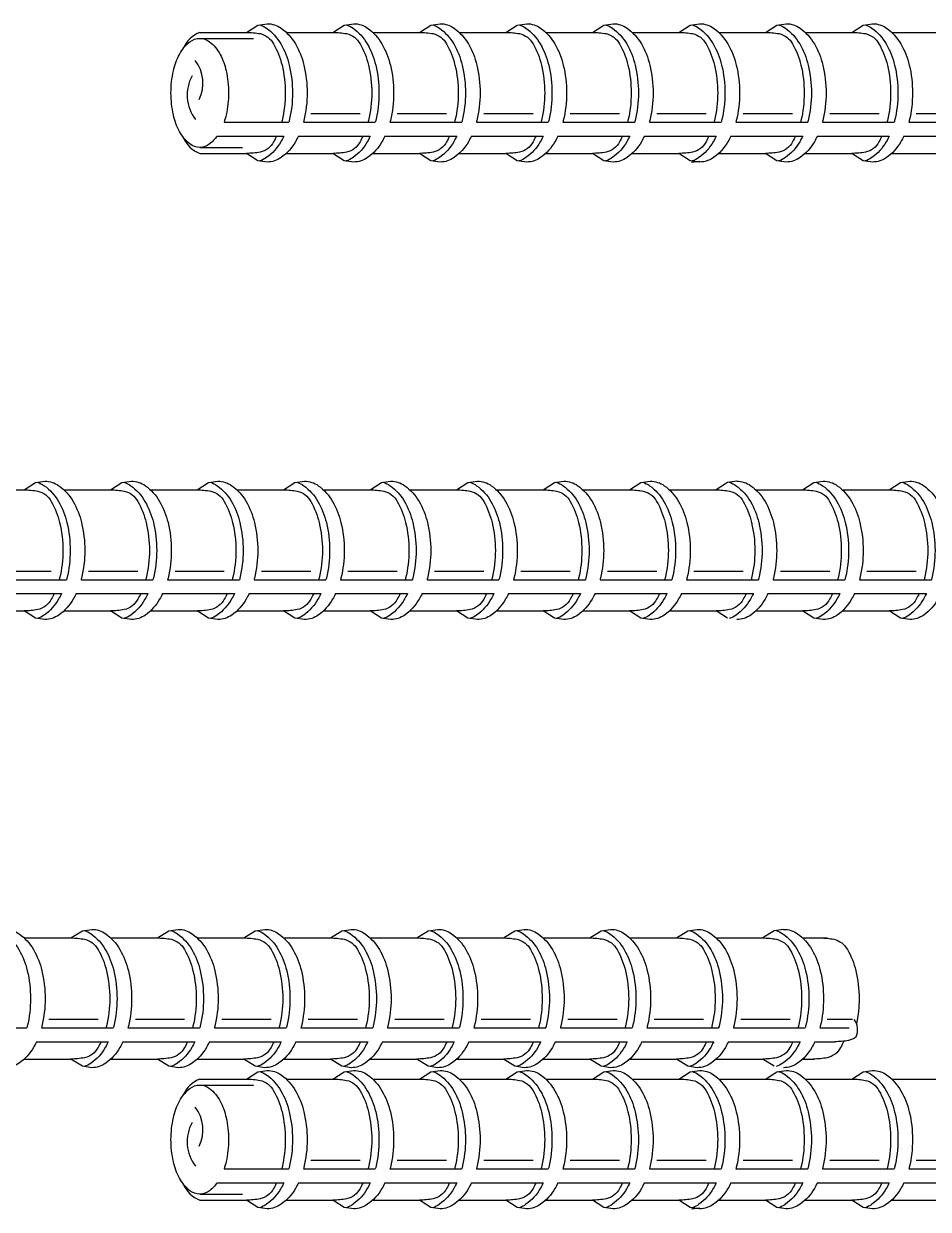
# Model space of a CAD drawing. Header units: millimetres. Extents: x 0 to 10247, y 0 to 6989.
# Drawn here: x 5098 to 7915, y 0 to 3693 of the extents above; entities that cross this region are included whole.
import ezdxf

# ---------------------------------------------------------------- set-up
doc = ezdxf.new("R2010")
doc.units = ezdxf.units.MM
doc.layers.add('4', color=4, linetype='Continuous')

msp = doc.modelspace()

# ---------------------------------------------------------------- linework, layer by layer
at = {"layer": '4'}
for p, q in [((5646, 3665.9), (5792.1, 3665.9)), ((5915.4, 3665.9), (6061.4, 3665.9)), ((6184.7, 3665.9), (6330.7, 3665.9)), ((6454, 3665.9), (6600, 3665.9)), ((6723.3, 3665.9), (6869.4, 3665.9)), ((6992.7, 3665.9), (7138.7, 3665.9)), ((7262, 3665.9), (7408, 3665.9)), ((7531.3, 3665.9), (7677.3, 3665.9)), ((7800.6, 3665.9), (7946.7, 3665.9)), ((5646, 3647.1), (5813.3, 3647.1)), ((5992, 3412.8), (6145.5, 3412.8)), ((6261.3, 3412.8), (6414.8, 3412.8)), ((6530.7, 3412.8), (6684.1, 3412.8)), ((6800, 3412.8), (6953.4, 3412.8)), ((7069.3, 3412.8), (7222.8, 3412.8)), ((7338.6, 3412.8), (7492.1, 3412.8)), ((7608, 3412.8), (7761.4, 3412.8)), ((7877.3, 3412.8), (8030.7, 3412.8)), ((5721.7, 3385.8), (5923.4, 3385.8)), ((5969, 3385.8), (6192.8, 3385.8)), ((6238.3, 3385.8), (6462.1, 3385.8)), ((6507.6, 3385.8), (6731.4, 3385.8)), ((6777, 3385.8), (7000.7, 3385.8)), ((7046.3, 3385.8), (7270.1, 3385.8)), ((7315.6, 3385.8), (7539.4, 3385.8)), ((7584.9, 3385.8), (7808.7, 3385.8)), ((7854.3, 3385.8), (8078, 3385.8)), ((5700.2, 3342.7), (5907.8, 3342.7)), ((5953.3, 3342.7), (6177.1, 3342.7)), ((6222.6, 3342.7), (6446.4, 3342.7)), ((6492, 3342.7), (6715.7, 3342.7)), ((6761.3, 3342.7), (6985.1, 3342.7)), ((7030.6, 3342.7), (7254.4, 3342.7)), ((7299.9, 3342.7), (7523.7, 3342.7)), ((7569.3, 3342.7), (7793, 3342.7)), ((7838.6, 3342.7), (8062.4, 3342.7)), ((5646, 3307.7), (5778.9, 3307.7)), ((5646, 3288.9), (5792.1, 3288.9)), ((5915.4, 3288.9), (6061.4, 3288.9)), ((6184.7, 3288.9), (6330.7, 3288.9)), ((6454, 3288.9), (6600, 3288.9)), ((6723.3, 3288.9), (6869.4, 3288.9)), ((6992.7, 3288.9), (7138.7, 3288.9)), ((7262, 3288.9), (7408, 3288.9)), ((7531.3, 3288.9), (7677.3, 3288.9)), ((7800.6, 3288.9), (7946.7, 3288.9)), ((7203.5, 3264), (7177.9, 3260.3)), ((7289.2, 2263.7), (7253.8, 2240.9)), ((7318.4, 2267.9), (7289.2, 2263.7)), ((4953.7, 2240.9), (5099.7, 2240.9)), ((5223, 2240.9), (5369, 2240.9)), ((5492.3, 2240.9), (5638.4, 2240.9)), ((5761.7, 2240.9), (5907.7, 2240.9)), ((6031, 2240.9), (6177, 2240.9)), ((6300.3, 2240.9), (6446.3, 2240.9)), ((6569.6, 2240.9), (6715.7, 2240.9)), ((6839, 2240.9), (6985, 2240.9)), ((7108.3, 2240.9), (7254.3, 2240.9)), ((7377.6, 2240.9), (7523.6, 2240.9)), ((7646.9, 2240.9), (7793, 2240.9)), ((5007.3, 1960.8), (5231.1, 1960.8)), ((5030.3, 1987.8), (5183.8, 1987.8)), ((5276.6, 1960.8), (5500.4, 1960.8)), ((5299.7, 1987.8), (5453.1, 1987.8)), ((5546, 1960.8), (5769.7, 1960.8)), ((5569, 1987.8), (5722.4, 1987.8)), ((5815.3, 1960.8), (6039.1, 1960.8)), ((5838.3, 1987.8), (5991.8, 1987.8)), ((6084.6, 1960.8), (6308.4, 1960.8)), ((6107.6, 1987.8), (6261.1, 1987.8)), ((6353.9, 1960.8), (6577.7, 1960.8)), ((6377, 1987.8), (6530.4, 1987.8)), ((6623.3, 1960.8), (6847, 1960.8)), ((6646.3, 1987.8), (6799.7, 1987.8)), ((6892.6, 1960.8), (7116.4, 1960.8)), ((6915.6, 1987.8), (7069.1, 1987.8)), ((7161.9, 1960.8), (7385.7, 1960.8)), ((7184.9, 1987.8), (7338.4, 1987.8)), ((7431.2, 1960.8), (7655, 1960.8)), ((7454.3, 1987.8), (7607.7, 1987.8)), ((7700.6, 1960.8), (7924.3, 1960.8)), ((7723.6, 1987.8), (7877, 1987.8)), ((4991.6, 1917.7), (5215.4, 1917.7)), ((5261, 1917.7), (5484.7, 1917.7)), ((5530.3, 1917.7), (5754.1, 1917.7)), ((5799.6, 1917.7), (6023.4, 1917.7)), ((6068.9, 1917.7), (6292.7, 1917.7)), ((6338.3, 1917.7), (6562, 1917.7)), ((6607.6, 1917.7), (6831.4, 1917.7)), ((6876.9, 1917.7), (7100.7, 1917.7)), ((7146.2, 1917.7), (7370, 1917.7)), ((7415.6, 1917.7), (7639.3, 1917.7)), ((7684.9, 1917.7), (7908.7, 1917.7)), ((4953.7, 1863.9), (5099.7, 1863.9)), ((5223, 1863.9), (5369, 1863.9)), ((5492.3, 1863.9), (5638.4, 1863.9)), ((5761.7, 1863.9), (5907.7, 1863.9)), ((6031, 1863.9), (6177, 1863.9)), ((6300.3, 1863.9), (6446.3, 1863.9)), ((6569.6, 1863.9), (6715.7, 1863.9)), ((6839, 1863.9), (6985, 1863.9)), ((7108.3, 1863.9), (7254.3, 1863.9)), ((7289.2, 1841.1), (7253.8, 1863.9)), ((7377.6, 1863.9), (7523.6, 1863.9)), ((7646.9, 1863.9), (7793, 1863.9)), ((7435, 867.8), (7399.6, 845.1)), ((7464.3, 872), (7435, 867.8)), ((5099.5, 845.1), (5245.5, 845.1)), ((5368.8, 845.1), (5514.9, 845.1)), ((5638.2, 845.1), (5784.2, 845.1)), ((5907.5, 845.1), (6053.5, 845.1)), ((6176.8, 845.1), (6322.8, 845.1)), ((6446.1, 845.1), (6592.2, 845.1)), ((6715.5, 845.1), (6861.5, 845.1)), ((6984.8, 845.1), (7130.8, 845.1)), ((7254.1, 845.1), (7400.1, 845.1)), ((7523.4, 845.1), (7601, 845.1)), ((5176.2, 591.9), (5329.6, 591.9)), ((5445.5, 591.9), (5598.9, 591.9)), ((5714.8, 591.9), (5868.3, 591.9)), ((5984.1, 591.9), (6137.6, 591.9)), ((6253.5, 591.9), (6406.9, 591.9)), ((6522.8, 591.9), (6676.2, 591.9)), ((6792.1, 591.9), (6945.6, 591.9)), ((7061.4, 591.9), (7214.9, 591.9)), ((7330.8, 591.9), (7484.2, 591.9)), ((7600.1, 591.9), (7679.2, 591.9)), ((4883.8, 565), (5107.6, 565)), ((5153.1, 565), (5376.9, 565)), ((5422.5, 565), (5646.2, 565)), ((5691.8, 565), (5915.6, 565)), ((5961.1, 565), (6184.9, 565)), ((6230.4, 565), (6454.2, 565)), ((6499.8, 565), (6723.5, 565)), ((6769.1, 565), (6992.9, 565)), ((7038.4, 565), (7262.2, 565)), ((7307.7, 565), (7531.5, 565)), ((7577.1, 565), (7668.7, 565)), ((5137.5, 521.9), (5361.2, 521.9)), ((5406.8, 521.9), (5630.6, 521.9)), ((5676.1, 521.9), (5899.9, 521.9)), ((5945.4, 521.9), (6169.2, 521.9)), ((6214.8, 521.9), (6438.5, 521.9)), ((6484.1, 521.9), (6707.9, 521.9)), ((6753.4, 521.9), (6977.2, 521.9)), ((7022.7, 521.9), (7246.5, 521.9)), ((7292.1, 521.9), (7515.8, 521.9)), ((7561.4, 521.9), (7623.7, 521.9)), ((5099.5, 468), (5245.5, 468)), ((5368.8, 468), (5514.9, 468)), ((5638.2, 468), (5784.2, 468)), ((5907.5, 468), (6053.5, 468)), ((6176.8, 468), (6322.8, 468)), ((6446.1, 468), (6592.2, 468)), ((6715.5, 468), (6861.5, 468)), ((6925.6, 441.1), (6896.3, 445.3)), ((6984.8, 468), (7130.8, 468)), ((7254.1, 468), (7400.1, 468)), ((7435, 445.3), (7399.6, 468)), ((7523.4, 468), (7557.9, 468)), ((5646, 405.6), (5792.1, 405.6)), ((5646, 386.8), (5813.3, 386.8)), ((5915.4, 405.6), (6061.4, 405.6)), ((6184.7, 405.6), (6330.7, 405.6)), ((6454, 405.6), (6600, 405.6)), ((6723.3, 405.6), (6869.4, 405.6)), ((6992.7, 405.6), (7138.7, 405.6)), ((7262, 405.6), (7408, 405.6)), ((7531.3, 405.6), (7677.3, 405.6)), ((7800.6, 405.6), (7946.7, 405.6)), ((5992, 152.5), (6145.5, 152.5)), ((6261.3, 152.5), (6414.8, 152.5)), ((6530.7, 152.5), (6684.1, 152.5)), ((6800, 152.5), (6953.4, 152.5)), ((7069.3, 152.5), (7222.8, 152.5)), ((7338.6, 152.5), (7492.1, 152.5)), ((7608, 152.5), (7761.4, 152.5)), ((7877.3, 152.5), (8030.7, 152.5)), ((5721.7, 125.5), (5923.4, 125.5)), ((5969, 125.5), (6192.8, 125.5)), ((6238.3, 125.5), (6462.1, 125.5)), ((6507.6, 125.5), (6731.4, 125.5)), ((6777, 125.5), (7000.7, 125.5)), ((7046.3, 125.5), (7270.1, 125.5)), ((7315.6, 125.5), (7539.4, 125.5)), ((7584.9, 125.5), (7808.7, 125.5)), ((7854.3, 125.5), (8078, 125.5)), ((5700.2, 82.4), (5907.8, 82.4)), ((5953.3, 82.4), (6177.1, 82.4)), ((6222.6, 82.4), (6446.4, 82.4)), ((6492, 82.4), (6715.7, 82.4)), ((6761.3, 82.4), (6985.1, 82.4)), ((7030.6, 82.4), (7254.4, 82.4)), ((7299.9, 82.4), (7523.7, 82.4)), ((7569.3, 82.4), (7793, 82.4)), ((7838.6, 82.4), (8062.4, 82.4)), ((5646, 47.4), (5778.9, 47.4)), ((5646, 28.6), (5792.1, 28.6)), ((5915.4, 28.6), (6061.4, 28.6)), ((6184.7, 28.6), (6330.7, 28.6)), ((6454, 28.6), (6600, 28.6)), ((6723.3, 28.6), (6869.4, 28.6)), ((6992.7, 28.6), (7138.7, 28.6)), ((7203.5, 3.7), (7177.9, 0)), ((7262, 28.6), (7408, 28.6)), ((7531.3, 28.6), (7677.3, 28.6)), ((7800.6, 28.6), (7946.7, 28.6))]:
    msp.add_line(p, q, dxfattribs=at)
for points in [[(5791.6, 3665.9), (5826.9, 3688.7), (5856.2, 3692.9, -0.156984), (5899.6, 3678.9, -0.106606), (5944.1, 3629.8, -0.072284), (5970.3, 3563.9, -0.05869), (5980.4, 3477.4, -0.05869), (5970.3, 3390.9, -0.005285), (5969, 3385.8, -0.106606)], [(5791.6, 3665.9, -0.047901), (5833.9, 3661.9, -0.22525), (5876, 3629.8, -0.072284), (5902.2, 3563.9, -0.05869), (5912.3, 3477.4, -0.05869), (5902.2, 3390.9, -0.005285), (5900.9, 3385.8, -0.22525)], [(5832.7, 3689.5, -0.080536), (5854, 3678.9, -0.106606), (5898.5, 3629.8, -0.072284), (5924.7, 3563.9, -0.05869), (5934.9, 3477.4, -0.05869), (5924.7, 3390.9, -0.005285), (5923.4, 3385.8, -0.106606)], [(6060.9, 3665.9), (6096.2, 3688.7), (6125.5, 3692.9, -0.156984), (6168.9, 3678.9, -0.106606), (6213.4, 3629.8, -0.072284), (6239.6, 3563.9, -0.05869), (6249.8, 3477.4, -0.05869), (6239.6, 3390.9, -0.005285), (6238.3, 3385.8, -0.106606)], [(6060.9, 3665.9, -0.047901), (6103.3, 3661.9, -0.22525), (6145.3, 3629.8, -0.072284), (6171.5, 3563.9, -0.05869), (6181.7, 3477.4, -0.05869), (6171.5, 3390.9, -0.005285), (6170.2, 3385.8, -0.22525)], [(6102, 3689.5, -0.080536), (6123.4, 3678.9, -0.106606), (6167.8, 3629.8, -0.072284), (6194, 3563.9, -0.05869), (6204.2, 3477.4, -0.05869), (6194, 3390.9, -0.005285), (6192.8, 3385.8, -0.106606)], [(6330.2, 3665.9), (6365.6, 3688.7), (6394.8, 3692.9, -0.156984), (6438.2, 3678.9, -0.106606), (6482.7, 3629.8, -0.072284), (6508.9, 3563.9, -0.05869), (6519.1, 3477.4, -0.05869), (6508.9, 3390.9, -0.005285), (6507.6, 3385.8, -0.106606)], [(6330.2, 3665.9, -0.047901), (6372.6, 3661.9, -0.22525), (6414.6, 3629.8, -0.072284), (6440.8, 3563.9, -0.05869), (6451, 3477.4, -0.05869), (6440.8, 3390.9, -0.005285), (6439.5, 3385.8, -0.22525)], [(6371.4, 3689.5, -0.080536), (6392.7, 3678.9, -0.106606), (6437.1, 3629.8, -0.072284), (6463.3, 3563.9, -0.05869), (6473.5, 3477.4, -0.05869), (6463.3, 3390.9, -0.005285), (6462.1, 3385.8, -0.106606)], [(6599.5, 3665.9), (6634.9, 3688.7), (6664.2, 3692.9, -0.156984), (6707.6, 3678.9, -0.106606), (6752, 3629.8, -0.072284), (6778.2, 3563.9, -0.05869), (6788.4, 3477.4, -0.05869), (6778.2, 3390.9, -0.005285), (6777, 3385.8, -0.106606)], [(6599.5, 3665.9, -0.047901), (6641.9, 3661.9, -0.22525), (6683.9, 3629.8, -0.072284), (6710.1, 3563.9, -0.05869), (6720.3, 3477.4, -0.05869), (6710.1, 3390.9, -0.005285), (6708.9, 3385.8, -0.22525)], [(6640.7, 3689.5, -0.080536), (6662, 3678.9, -0.106606), (6706.5, 3629.8, -0.072284), (6732.7, 3563.9, -0.05869), (6742.9, 3477.4, -0.05869), (6732.7, 3390.9, -0.005285), (6731.4, 3385.8, -0.106606)], [(6868.9, 3665.9), (6904.2, 3688.7), (6933.5, 3692.9, -0.156984), (6976.9, 3678.9, -0.106606), (7021.4, 3629.8, -0.072284), (7047.6, 3563.9, -0.05869), (7057.7, 3477.4, -0.05869), (7047.6, 3390.9, -0.005285), (7046.3, 3385.8, -0.106606)], [(6868.9, 3665.9, -0.047901), (6911.2, 3661.9, -0.22525), (6953.3, 3629.8, -0.072284), (6979.5, 3563.9, -0.05869), (6989.6, 3477.4, -0.05869), (6979.5, 3390.9, -0.005285), (6978.2, 3385.8, -0.22525)], [(6910, 3689.5, -0.080536), (6931.3, 3678.9, -0.106606), (6975.8, 3629.8, -0.072284), (7002, 3563.9, -0.05869), (7012.2, 3477.4, -0.05869), (7002, 3390.9, -0.005285), (7000.7, 3385.8, -0.106606)], [(7138.2, 3665.9), (7173.5, 3688.7), (7202.8, 3692.9, -0.156984), (7246.2, 3678.9, -0.106606), (7290.7, 3629.8, -0.072284), (7316.9, 3563.9, -0.05869), (7327.1, 3477.4, -0.05869), (7316.9, 3390.9, -0.005285), (7315.6, 3385.8, -0.106606)], [(7138.2, 3665.9, -0.047901), (7180.6, 3661.9, -0.22525), (7222.6, 3629.8, -0.072284), (7248.8, 3563.9, -0.05869), (7259, 3477.4, -0.05869), (7248.8, 3390.9, -0.005285), (7247.5, 3385.8, -0.22525)], [(7179.3, 3689.5, -0.080536), (7200.7, 3678.9, -0.106606), (7245.1, 3629.8, -0.072284), (7271.3, 3563.9, -0.05869), (7281.5, 3477.4, -0.05869), (7271.3, 3390.9, -0.005285), (7270.1, 3385.8, -0.106606)], [(7407.5, 3665.9), (7442.9, 3688.7), (7472.1, 3692.9, -0.156984), (7515.5, 3678.9, -0.106606), (7560, 3629.8, -0.072284), (7586.2, 3563.9, -0.05869), (7596.4, 3477.4, -0.05869), (7586.2, 3390.9, -0.005285), (7584.9, 3385.8, -0.106606)], [(7407.5, 3665.9, -0.047901), (7449.9, 3661.9, -0.22525), (7491.9, 3629.8, -0.072284), (7518.1, 3563.9, -0.05869), (7528.3, 3477.4, -0.05869), (7518.1, 3390.9, -0.005285), (7516.8, 3385.8, -0.22525)], [(7448.7, 3689.5, -0.080536), (7470, 3678.9, -0.106606), (7514.4, 3629.8, -0.072284), (7540.6, 3563.9, -0.05869), (7550.8, 3477.4, -0.05869), (7540.6, 3390.9, -0.005285), (7539.4, 3385.8, -0.106606)], [(7676.8, 3665.9), (7712.2, 3688.7), (7741.5, 3692.9, -0.156984), (7784.9, 3678.9, -0.106606), (7829.3, 3629.8, -0.072284), (7855.5, 3563.9, -0.05869), (7865.7, 3477.4, -0.05869), (7855.5, 3390.9, -0.005285), (7854.3, 3385.8, -0.106606)], [(7676.8, 3665.9, -0.047901), (7719.2, 3661.9, -0.22525), (7761.2, 3629.8, -0.072284), (7787.4, 3563.9, -0.05869), (7797.6, 3477.4, -0.05869), (7787.4, 3390.9, -0.005285), (7786.2, 3385.8, -0.22525)], [(7718, 3689.5, -0.080536), (7739.3, 3678.9, -0.106606), (7783.8, 3629.8, -0.072284), (7810, 3563.9, -0.05869), (7820.2, 3477.4, -0.05869), (7810, 3390.9, -0.005285), (7808.7, 3385.8, -0.106606)], [(5646, 3307.7, -0.167885), (5615.3, 3318.3, -0.105329), (5582.7, 3357.4, -0.067711), (5563.9, 3409, -0.053868), (5556.5, 3477.4, -0.053868), (5563.9, 3545.9, -0.067711), (5582.7, 3597.4, -0.105329), (5615.3, 3636.5, -0.167885), (5646, 3647.1, -0.167885), (5676.7, 3636.5, -0.105329), (5709.4, 3597.4, -0.067711), (5728.2, 3545.9, -0.053868), (5735.6, 3477.4, -0.053868), (5728.2, 3409, -0.029534), (5721.7, 3385.8, -0.105329)], [(5700.2, 3342.7, -0.069642), (5676.7, 3318.3, -0.167885), (5646, 3307.7, -0.167885)], [(5953.3, 3342.7, -0.020276), (5944.1, 3325.1, -0.106606), (5899.6, 3275.9, -0.156984), (5856.2, 3261.9), (5826.9, 3266.1), (5791.6, 3288.9)], [(5885.2, 3342.7, -0.020276), (5876, 3325.1, -0.22525), (5833.9, 3292.9, -0.047901), (5791.6, 3288.9)], [(5907.8, 3342.7, -0.020276), (5898.5, 3325.1, -0.106606), (5854, 3275.9, -0.080536), (5832.7, 3265.3, -0.156984)], [(6222.6, 3342.7, -0.020276), (6213.4, 3325.1, -0.106606), (6168.9, 3275.9, -0.156984), (6125.5, 3261.9), (6096.2, 3266.1), (6060.9, 3288.9)], [(6154.5, 3342.7, -0.020276), (6145.3, 3325.1, -0.22525), (6103.3, 3292.9, -0.047901), (6060.9, 3288.9)], [(6177.1, 3342.7, -0.020276), (6167.8, 3325.1, -0.106606), (6123.4, 3275.9, -0.080536), (6102, 3265.3, -0.156984)], [(6492, 3342.7, -0.020276), (6482.7, 3325.1, -0.106606), (6438.2, 3275.9, -0.156984), (6394.8, 3261.9), (6365.6, 3266.1), (6330.2, 3288.9)], [(6423.9, 3342.7, -0.020276), (6414.6, 3325.1, -0.22525), (6372.6, 3292.9, -0.047901), (6330.2, 3288.9)], [(6446.4, 3342.7, -0.020276), (6437.1, 3325.1, -0.106606), (6392.7, 3275.9, -0.080536), (6371.4, 3265.3, -0.156984)], [(6693.2, 3342.7, -0.020276), (6683.9, 3325.1, -0.22525), (6641.9, 3292.9, -0.047901), (6599.5, 3288.9)], [(6761.3, 3342.7, -0.020276), (6752, 3325.1, -0.106606), (6707.6, 3275.9, -0.156984), (6664.2, 3261.9), (6634.9, 3266.1), (6599.5, 3288.9)], [(6715.7, 3342.7, -0.020276), (6706.5, 3325.1, -0.106606), (6662, 3275.9, -0.080536), (6640.7, 3265.3, -0.156984)], [(7030.6, 3342.7, -0.020276), (7021.4, 3325.1, -0.106606), (6976.9, 3275.9, -0.156984), (6933.5, 3261.9), (6904.2, 3266.1), (6868.9, 3288.9)], [(6962.5, 3342.7, -0.020276), (6953.3, 3325.1, -0.22525), (6911.2, 3292.9, -0.047901), (6868.9, 3288.9)], [(6985.1, 3342.7, -0.020276), (6975.8, 3325.1, -0.106606), (6931.3, 3275.9, -0.080536), (6910, 3265.3, -0.156984)], [(7299.9, 3342.7, -0.020276), (7290.7, 3325.1, -0.106606), (7246.2, 3275.9, -0.156984), (7202.8, 3261.9), (7173.5, 3266.1), (7138.2, 3288.9)], [(7231.8, 3342.7, -0.020276), (7222.6, 3325.1, -0.22525), (7180.6, 3292.9, -0.047901), (7138.2, 3288.9)], [(7254.4, 3342.7, -0.020276), (7245.1, 3325.1, -0.106606), (7200.7, 3275.9, -0.080536), (7179.3, 3265.3, -0.156984)], [(7569.3, 3342.7, -0.020276), (7560, 3325.1, -0.106606), (7515.5, 3275.9, -0.156984), (7472.1, 3261.9), (7442.9, 3266.1), (7407.5, 3288.9)], [(7501.2, 3342.7, -0.020276), (7491.9, 3325.1, -0.22525), (7449.9, 3292.9, -0.047901), (7407.5, 3288.9)], [(7523.7, 3342.7, -0.020276), (7514.4, 3325.1, -0.106606), (7470, 3275.9, -0.080536), (7448.7, 3265.3, -0.156984)], [(7770.5, 3342.7, -0.020276), (7761.2, 3325.1, -0.22525), (7719.2, 3292.9, -0.047901), (7676.8, 3288.9)], [(7838.6, 3342.7, -0.020276), (7829.3, 3325.1, -0.106606), (7784.9, 3275.9, -0.156984), (7741.5, 3261.9), (7712.2, 3266.1), (7676.8, 3288.9)], [(7793, 3342.7, -0.020276), (7783.8, 3325.1, -0.106606), (7739.3, 3275.9, -0.080536), (7718, 3265.3, -0.156984)], [(5099.2, 2240.9), (5134.6, 2263.7), (5163.8, 2267.9, -0.156984), (5207.2, 2253.9, -0.106606), (5251.7, 2204.8, -0.072284), (5277.9, 2138.9, -0.05869), (5288.1, 2052.4, -0.05869), (5277.9, 1965.9, -0.005285), (5276.6, 1960.8, -0.106606)], [(5140.4, 2264.5, -0.080536), (5161.7, 2253.9, -0.106606), (5206.1, 2204.8, -0.072284), (5232.4, 2138.9, -0.05869), (5242.5, 2052.4, -0.05869), (5232.4, 1965.9, -0.005285), (5231.1, 1960.8, -0.106606)], [(5368.5, 2240.9), (5403.9, 2263.7), (5433.2, 2267.9, -0.156984), (5476.6, 2253.9, -0.106606), (5521, 2204.8, -0.072284), (5547.2, 2138.9, -0.05869), (5557.4, 2052.4, -0.05869), (5547.2, 1965.9, -0.005285), (5546, 1960.8, -0.106606)], [(5409.7, 2264.5, -0.080536), (5431, 2253.9, -0.106606), (5475.5, 2204.8, -0.072284), (5501.7, 2138.9, -0.05869), (5511.9, 2052.4, -0.05869), (5501.7, 1965.9, -0.005285), (5500.4, 1960.8, -0.106606)], [(5637.9, 2240.9), (5673.2, 2263.7), (5702.5, 2267.9, -0.156984), (5745.9, 2253.9, -0.106606), (5790.4, 2204.8, -0.072284), (5816.6, 2138.9, -0.05869), (5826.7, 2052.4, -0.05869), (5816.6, 1965.9, -0.005285), (5815.3, 1960.8, -0.106606)], [(5679, 2264.5, -0.080536), (5700.3, 2253.9, -0.106606), (5744.8, 2204.8, -0.072284), (5771, 2138.9, -0.05869), (5781.2, 2052.4, -0.05869), (5771, 1965.9, -0.005285), (5769.7, 1960.8, -0.106606)], [(5907.2, 2240.9), (5942.5, 2263.7), (5971.8, 2267.9, -0.156984), (6015.2, 2253.9, -0.106606), (6059.7, 2204.8, -0.072284), (6085.9, 2138.9, -0.05869), (6096.1, 2052.4, -0.05869), (6085.9, 1965.9, -0.005285), (6084.6, 1960.8, -0.106606)], [(5948.3, 2264.5, -0.080536), (5969.7, 2253.9, -0.106606), (6014.1, 2204.8, -0.072284), (6040.3, 2138.9, -0.05869), (6050.5, 2052.4, -0.05869), (6040.3, 1965.9, -0.005285), (6039.1, 1960.8, -0.106606)], [(6176.5, 2240.9), (6211.9, 2263.7), (6241.1, 2267.9, -0.156984), (6284.5, 2253.9, -0.106606), (6329, 2204.8, -0.072284), (6355.2, 2138.9, -0.05869), (6365.4, 2052.4, -0.05869), (6355.2, 1965.9, -0.005285), (6353.9, 1960.8, -0.106606)], [(6217.7, 2264.5, -0.080536), (6239, 2253.9, -0.106606), (6283.4, 2204.8, -0.072284), (6309.7, 2138.9, -0.05869), (6319.8, 2052.4, -0.05869), (6309.7, 1965.9, -0.005285), (6308.4, 1960.8, -0.106606)], [(6445.8, 2240.9), (6481.2, 2263.7), (6510.5, 2267.9, -0.156984), (6553.9, 2253.9, -0.106606), (6598.3, 2204.8, -0.072284), (6624.5, 2138.9, -0.05869), (6634.7, 2052.4, -0.05869), (6624.5, 1965.9, -0.005285), (6623.3, 1960.8, -0.106606)], [(6487, 2264.5, -0.080536), (6508.3, 2253.9, -0.106606), (6552.8, 2204.8, -0.072284), (6579, 2138.9, -0.05869), (6589.2, 2052.4, -0.05869), (6579, 1965.9, -0.005285), (6577.7, 1960.8, -0.106606)], [(6715.2, 2240.9), (6750.5, 2263.7), (6779.8, 2267.9, -0.156984), (6823.2, 2253.9, -0.106606), (6867.7, 2204.8, -0.072284), (6893.9, 2138.9, -0.05869), (6904, 2052.4, -0.05869), (6893.9, 1965.9, -0.005285), (6892.6, 1960.8, -0.106606)], [(6756.3, 2264.5, -0.080536), (6777.6, 2253.9, -0.106606), (6822.1, 2204.8, -0.072284), (6848.3, 2138.9, -0.05869), (6858.5, 2052.4, -0.05869), (6848.3, 1965.9, -0.005285), (6847, 1960.8, -0.106606)], [(6984.5, 2240.9), (7019.8, 2263.7), (7049.1, 2267.9, -0.156984), (7092.5, 2253.9, -0.106606), (7137, 2204.8, -0.072284), (7163.2, 2138.9, -0.05869), (7173.4, 2052.4, -0.05869), (7163.2, 1965.9, -0.005285), (7161.9, 1960.8, -0.106606)], [(7025.6, 2264.5, -0.080536), (7047, 2253.9, -0.106606), (7091.4, 2204.8, -0.072284), (7117.6, 2138.9, -0.05869), (7127.8, 2052.4, -0.05869), (7117.6, 1965.9, -0.005285), (7116.4, 1960.8, -0.106606)], [(7295, 2264.5, -0.080536), (7316.3, 2253.9, -0.106606), (7360.7, 2204.8, -0.072284), (7387, 2138.9, -0.05869), (7397.1, 2052.4, -0.05869), (7387, 1965.9, -0.005285), (7385.7, 1960.8, -0.106606)], [(7318.4, 2267.9, -0.156984), (7361.8, 2253.9, -0.106606), (7406.3, 2204.8, -0.072284), (7432.5, 2138.9, -0.05869), (7442.7, 2052.4, -0.05869), (7432.5, 1965.9, -0.005285), (7431.2, 1960.8, -0.106606)], [(7523.1, 2240.9), (7558.5, 2263.7), (7587.8, 2267.9, -0.156984), (7631.2, 2253.9, -0.106606), (7675.6, 2204.8, -0.072284), (7701.8, 2138.9, -0.05869), (7712, 2052.4, -0.05869), (7701.8, 1965.9, -0.005285), (7700.6, 1960.8, -0.106606)], [(7564.3, 2264.5, -0.080536), (7585.6, 2253.9, -0.106606), (7630.1, 2204.8, -0.072284), (7656.3, 2138.9, -0.05869), (7666.5, 2052.4, -0.05869), (7656.3, 1965.9, -0.005285), (7655, 1960.8, -0.106606)], [(7792.5, 2240.9), (7827.8, 2263.7), (7857.1, 2267.9, -0.156984), (7900.5, 2253.9, -0.106606), (7945, 2204.8, -0.072284), (7971.2, 2138.9, -0.05869), (7981.3, 2052.4, -0.05869), (7971.2, 1965.9, -0.005285), (7969.9, 1960.8, -0.106606)], [(7833.6, 2264.5, -0.080536), (7854.9, 2253.9, -0.106606), (7899.4, 2204.8, -0.072284), (7925.6, 2138.9, -0.05869), (7935.8, 2052.4, -0.05869), (7925.6, 1965.9, -0.005285), (7924.3, 1960.8, -0.106606)], [(5099.2, 2240.9, -0.047901), (5141.6, 2236.9, -0.22525), (5183.6, 2204.8, -0.072284), (5209.8, 2138.9, -0.05869), (5220, 2052.4, -0.05869), (5209.8, 1965.9, -0.005285), (5208.5, 1960.8, -0.22525)], [(5368.5, 2240.9, -0.047901), (5410.9, 2236.9, -0.22525), (5452.9, 2204.8, -0.072284), (5479.1, 2138.9, -0.05869), (5489.3, 2052.4, -0.05869), (5479.1, 1965.9, -0.005285), (5477.9, 1960.8, -0.22525)], [(5637.9, 2240.9, -0.047901), (5680.2, 2236.9, -0.22525), (5722.3, 2204.8, -0.072284), (5748.5, 2138.9, -0.05869), (5758.6, 2052.4, -0.05869), (5748.5, 1965.9, -0.005285), (5747.2, 1960.8, -0.22525)], [(5907.2, 2240.9, -0.047901), (5949.6, 2236.9, -0.22525), (5991.6, 2204.8, -0.072284), (6017.8, 2138.9, -0.05869), (6028, 2052.4, -0.05869), (6017.8, 1965.9, -0.005285), (6016.5, 1960.8, -0.22525)], [(6176.5, 2240.9, -0.047901), (6218.9, 2236.9, -0.22525), (6260.9, 2204.8, -0.072284), (6287.1, 2138.9, -0.05869), (6297.3, 2052.4, -0.05869), (6287.1, 1965.9, -0.005285), (6285.8, 1960.8, -0.22525)], [(6445.8, 2240.9, -0.047901), (6488.2, 2236.9, -0.22525), (6530.2, 2204.8, -0.072284), (6556.4, 2138.9, -0.05869), (6566.6, 2052.4, -0.05869), (6556.4, 1965.9, -0.005285), (6555.2, 1960.8, -0.22525)], [(6715.2, 2240.9, -0.047901), (6757.5, 2236.9, -0.22525), (6799.6, 2204.8, -0.072284), (6825.8, 2138.9, -0.05869), (6835.9, 2052.4, -0.05869), (6825.8, 1965.9, -0.005285), (6824.5, 1960.8, -0.22525)], [(6984.5, 2240.9, -0.047901), (7026.9, 2236.9, -0.22525), (7068.9, 2204.8, -0.072284), (7095.1, 2138.9, -0.05869), (7105.3, 2052.4, -0.05869), (7095.1, 1965.9, -0.005285), (7093.8, 1960.8, -0.22525)], [(7253.8, 2240.9, -0.047901), (7296.2, 2236.9, -0.22525), (7338.2, 2204.8, -0.072284), (7364.4, 2138.9, -0.05869), (7374.6, 2052.4, -0.05869), (7364.4, 1965.9, -0.005285), (7363.1, 1960.8, -0.22525)], [(7523.1, 2240.9, -0.047901), (7565.5, 2236.9, -0.22525), (7607.5, 2204.8, -0.072284), (7633.7, 2138.9, -0.05869), (7643.9, 2052.4, -0.05869), (7633.7, 1965.9, -0.005285), (7632.5, 1960.8, -0.22525)], [(7792.5, 2240.9, -0.047901), (7834.8, 2236.9, -0.22525), (7876.9, 2204.8, -0.072284), (7903.1, 2138.9, -0.05869), (7913.2, 2052.4, -0.05869), (7903.1, 1965.9, -0.005285), (7901.8, 1960.8, -0.22525)], [(5192.9, 1917.7, -0.020276), (5183.6, 1900.1, -0.22525), (5141.6, 1867.9, -0.047901), (5099.2, 1863.9)], [(5261, 1917.7, -0.020276), (5251.7, 1900.1, -0.106606), (5207.2, 1850.9, -0.156984), (5163.8, 1836.9), (5134.6, 1841.1), (5099.2, 1863.9)], [(5215.4, 1917.7, -0.020276), (5206.1, 1900.1, -0.106606), (5161.7, 1850.9, -0.080536), (5140.4, 1840.3, -0.156984)], [(5462.2, 1917.7, -0.020276), (5452.9, 1900.1, -0.22525), (5410.9, 1867.9, -0.047901), (5368.5, 1863.9)], [(5530.3, 1917.7, -0.020276), (5521, 1900.1, -0.106606), (5476.6, 1850.9, -0.156984), (5433.2, 1836.9), (5403.9, 1841.1), (5368.5, 1863.9)], [(5484.7, 1917.7, -0.020276), (5475.5, 1900.1, -0.106606), (5431, 1850.9, -0.080536), (5409.7, 1840.3, -0.156984)], [(5731.5, 1917.7, -0.020276), (5722.3, 1900.1, -0.22525), (5680.2, 1867.9, -0.047901), (5637.9, 1863.9)], [(5799.6, 1917.7, -0.020276), (5790.4, 1900.1, -0.106606), (5745.9, 1850.9, -0.156984), (5702.5, 1836.9), (5673.2, 1841.1), (5637.9, 1863.9)], [(5754.1, 1917.7, -0.020276), (5744.8, 1900.1, -0.106606), (5700.3, 1850.9, -0.080536), (5679, 1840.3, -0.156984)], [(6000.8, 1917.7, -0.020276), (5991.6, 1900.1, -0.22525), (5949.6, 1867.9, -0.047901), (5907.2, 1863.9)], [(6068.9, 1917.7, -0.020276), (6059.7, 1900.1, -0.106606), (6015.2, 1850.9, -0.156984), (5971.8, 1836.9), (5942.5, 1841.1), (5907.2, 1863.9)], [(6023.4, 1917.7, -0.020276), (6014.1, 1900.1, -0.106606), (5969.7, 1850.9, -0.080536), (5948.3, 1840.3, -0.156984)], [(6270.2, 1917.7, -0.020276), (6260.9, 1900.1, -0.22525), (6218.9, 1867.9, -0.047901), (6176.5, 1863.9)], [(6338.3, 1917.7, -0.020276), (6329, 1900.1, -0.106606), (6284.5, 1850.9, -0.156984), (6241.1, 1836.9), (6211.9, 1841.1), (6176.5, 1863.9)], [(6292.7, 1917.7, -0.020276), (6283.4, 1900.1, -0.106606), (6239, 1850.9, -0.080536), (6217.7, 1840.3, -0.156984)], [(6539.5, 1917.7, -0.020276), (6530.2, 1900.1, -0.22525), (6488.2, 1867.9, -0.047901), (6445.8, 1863.9)], [(6607.6, 1917.7, -0.020276), (6598.3, 1900.1, -0.106606), (6553.9, 1850.9, -0.156984), (6510.5, 1836.9), (6481.2, 1841.1), (6445.8, 1863.9)], [(6562, 1917.7, -0.020276), (6552.8, 1900.1, -0.106606), (6508.3, 1850.9, -0.080536), (6487, 1840.3, -0.156984)], [(6876.9, 1917.7, -0.020276), (6867.7, 1900.1, -0.106606), (6823.2, 1850.9, -0.156984), (6779.8, 1836.9), (6750.5, 1841.1), (6715.2, 1863.9)], [(6808.8, 1917.7, -0.020276), (6799.6, 1900.1, -0.22525), (6757.5, 1867.9, -0.047901), (6715.2, 1863.9)], [(6831.4, 1917.7, -0.020276), (6822.1, 1900.1, -0.106606), (6777.6, 1850.9, -0.080536), (6756.3, 1840.3, -0.156984)], [(7078.1, 1917.7, -0.020276), (7068.9, 1900.1, -0.22525), (7026.9, 1867.9, -0.047901), (6984.5, 1863.9)], [(7146.2, 1917.7, -0.020276), (7137, 1900.1, -0.106606), (7092.5, 1850.9, -0.156984), (7049.1, 1836.9), (7019.8, 1841.1), (6984.5, 1863.9)], [(7100.7, 1917.7, -0.020276), (7091.4, 1900.1, -0.106606), (7047, 1850.9, -0.080536), (7025.6, 1840.3, -0.156984)], [(7347.5, 1917.7, -0.020276), (7338.2, 1900.1, -0.22525), (7296.2, 1867.9, -0.047901), (7253.8, 1863.9)], [(7370, 1917.7, -0.020276), (7360.7, 1900.1, -0.106606), (7316.3, 1850.9, -0.080536), (7295, 1840.3, -0.156984)], [(7415.6, 1917.7, -0.020276), (7406.3, 1900.1, -0.106606), (7361.8, 1850.9, -0.156984), (7318.4, 1836.9, -0.156984)], [(7684.9, 1917.7, -0.020276), (7675.6, 1900.1, -0.106606), (7631.2, 1850.9, -0.156984), (7587.8, 1836.9), (7558.5, 1841.1), (7523.1, 1863.9)], [(7616.8, 1917.7, -0.020276), (7607.5, 1900.1, -0.22525), (7565.5, 1867.9, -0.047901), (7523.1, 1863.9)], [(7639.3, 1917.7, -0.020276), (7630.1, 1900.1, -0.106606), (7585.6, 1850.9, -0.080536), (7564.3, 1840.3, -0.156984)], [(7954.2, 1917.7, -0.020276), (7945, 1900.1, -0.106606), (7900.5, 1850.9, -0.156984), (7857.1, 1836.9), (7827.8, 1841.1), (7792.5, 1863.9)], [(7886.1, 1917.7, -0.020276), (7876.9, 1900.1, -0.22525), (7834.8, 1867.9, -0.047901), (7792.5, 1863.9)], [(7908.7, 1917.7, -0.020276), (7899.4, 1900.1, -0.106606), (7854.9, 1850.9, -0.080536), (7833.6, 1840.3, -0.156984)], [(4975.7, 845.1), (5011.1, 867.8), (5040.3, 872, -0.156984), (5083.7, 858, -0.106606), (5128.2, 808.9, -0.072284), (5154.4, 743, -0.05869), (5164.6, 656.5, -0.05869), (5154.4, 570, -0.005285), (5153.1, 565, -0.106606)], [(5016.9, 868.6, -0.080536), (5038.2, 858, -0.106606), (5082.6, 808.9, -0.072284), (5108.9, 743, -0.05869), (5119, 656.5, -0.05869), (5108.9, 570, -0.005285), (5107.6, 565, -0.106606)], [(5245, 845.1), (5280.4, 867.8), (5309.7, 872, -0.156984), (5353.1, 858, -0.106606), (5397.5, 808.9, -0.072284), (5423.7, 743, -0.05869), (5433.9, 656.5, -0.05869), (5423.7, 570, -0.005285), (5422.5, 565, -0.106606)], [(5286.2, 868.6, -0.080536), (5307.5, 858, -0.106606), (5352, 808.9, -0.072284), (5378.2, 743, -0.05869), (5388.4, 656.5, -0.05869), (5378.2, 570, -0.005285), (5376.9, 565, -0.106606)], [(5514.4, 845.1), (5549.7, 867.8), (5579, 872, -0.156984), (5622.4, 858, -0.106606), (5666.9, 808.9, -0.072284), (5693.1, 743, -0.05869), (5703.3, 656.5, -0.05869), (5693.1, 570, -0.005285), (5691.8, 565, -0.106606)], [(5555.5, 868.6, -0.080536), (5576.8, 858, -0.106606), (5621.3, 808.9, -0.072284), (5647.5, 743, -0.05869), (5657.7, 656.5, -0.05869), (5647.5, 570, -0.005285), (5646.2, 565, -0.106606)], [(5783.7, 845.1), (5819, 867.8), (5848.3, 872, -0.156984), (5891.7, 858, -0.106606), (5936.2, 808.9, -0.072284), (5962.4, 743, -0.05869), (5972.6, 656.5, -0.05869), (5962.4, 570, -0.005285), (5961.1, 565, -0.106606)], [(5824.8, 868.6, -0.080536), (5846.2, 858, -0.106606), (5890.6, 808.9, -0.072284), (5916.8, 743, -0.05869), (5927, 656.5, -0.05869), (5916.8, 570, -0.005285), (5915.6, 565, -0.106606)], [(6053, 845.1), (6088.4, 867.8), (6117.6, 872, -0.156984), (6161, 858, -0.106606), (6205.5, 808.9, -0.072284), (6231.7, 743, -0.05869), (6241.9, 656.5, -0.05869), (6231.7, 570, -0.005285), (6230.4, 565, -0.106606)], [(6094.2, 868.6, -0.080536), (6115.5, 858, -0.106606), (6159.9, 808.9, -0.072284), (6186.2, 743, -0.05869), (6196.3, 656.5, -0.05869), (6186.2, 570, -0.005285), (6184.9, 565, -0.106606)], [(6322.3, 845.1), (6357.7, 867.8), (6387, 872, -0.156984), (6430.4, 858, -0.106606), (6474.8, 808.9, -0.072284), (6501, 743, -0.05869), (6511.2, 656.5, -0.05869), (6501, 570, -0.005285), (6499.8, 565, -0.106606)], [(6363.5, 868.6, -0.080536), (6384.8, 858, -0.106606), (6429.3, 808.9, -0.072284), (6455.5, 743, -0.05869), (6465.7, 656.5, -0.05869), (6455.5, 570, -0.005285), (6454.2, 565, -0.106606)], [(6591.7, 845.1), (6627, 867.8), (6656.3, 872, -0.156984), (6699.7, 858, -0.106606), (6744.2, 808.9, -0.072284), (6770.4, 743, -0.05869), (6780.6, 656.5, -0.05869), (6770.4, 570, -0.005285), (6769.1, 565, -0.106606)], [(6632.8, 868.6, -0.080536), (6654.1, 858, -0.106606), (6698.6, 808.9, -0.072284), (6724.8, 743, -0.05869), (6735, 656.5, -0.05869), (6724.8, 570, -0.005285), (6723.5, 565, -0.106606)], [(6861, 845.1), (6896.3, 867.8), (6925.6, 872, -0.156984), (6969, 858, -0.106606), (7013.5, 808.9, -0.072284), (7039.7, 743, -0.05869), (7049.9, 656.5, -0.05869), (7039.7, 570, -0.005285), (7038.4, 565, -0.106606)], [(6902.1, 868.6, -0.080536), (6923.5, 858, -0.106606), (6967.9, 808.9, -0.072284), (6994.1, 743, -0.05869), (7004.3, 656.5, -0.05869), (6994.1, 570, -0.005285), (6992.9, 565, -0.106606)], [(7130.3, 845.1), (7165.7, 867.8), (7194.9, 872, -0.156984), (7238.3, 858, -0.106606), (7282.8, 808.9, -0.072284), (7309, 743, -0.05869), (7319.2, 656.5, -0.05869), (7309, 570, -0.005285), (7307.7, 565, -0.106606)], [(7171.5, 868.6, -0.080536), (7192.8, 858, -0.106606), (7237.2, 808.9, -0.072284), (7263.5, 743, -0.05869), (7273.6, 656.5, -0.05869), (7263.5, 570, -0.005285), (7262.2, 565, -0.106606)], [(7440.8, 868.6, -0.080536), (7462.1, 858, -0.106606), (7506.6, 808.9, -0.072284), (7532.8, 743, -0.05869), (7543, 656.5, -0.05869), (7532.8, 570, -0.005285), (7531.5, 565, -0.106606)], [(7464.3, 872, -0.156984), (7507.7, 858, -0.106606), (7552.1, 808.9, -0.072284), (7578.3, 743, -0.05869), (7588.5, 656.5, -0.05869), (7578.3, 570, -0.005285), (7577.1, 565, -0.106606)], [(5245, 845.1, -0.047901), (5287.4, 841, -0.22525), (5329.4, 808.9, -0.072284), (5355.6, 743, -0.05869), (5365.8, 656.5, -0.05869), (5355.6, 570, -0.005285), (5354.4, 565, -0.22525)], [(5514.4, 845.1, -0.047901), (5556.7, 841, -0.22525), (5598.8, 808.9, -0.072284), (5625, 743, -0.05869), (5635.1, 656.5, -0.05869), (5625, 570, -0.005285), (5623.7, 565, -0.22525)], [(5783.7, 845.1, -0.047901), (5826.1, 841, -0.22525), (5868.1, 808.9, -0.072284), (5894.3, 743, -0.05869), (5904.5, 656.5, -0.05869), (5894.3, 570, -0.005285), (5893, 565, -0.22525)], [(6053, 845.1, -0.047901), (6095.4, 841, -0.22525), (6137.4, 808.9, -0.072284), (6163.6, 743, -0.05869), (6173.8, 656.5, -0.05869), (6163.6, 570, -0.005285), (6162.3, 565, -0.22525)], [(6322.3, 845.1, -0.047901), (6364.7, 841, -0.22525), (6406.7, 808.9, -0.072284), (6432.9, 743, -0.05869), (6443.1, 656.5, -0.05869), (6432.9, 570, -0.005285), (6431.7, 565, -0.22525)], [(6591.7, 845.1, -0.047901), (6634, 841, -0.22525), (6676.1, 808.9, -0.072284), (6702.3, 743, -0.05869), (6712.4, 656.5, -0.05869), (6702.3, 570, -0.005285), (6701, 565, -0.22525)], [(6861, 845.1, -0.047901), (6903.4, 841, -0.22525), (6945.4, 808.9, -0.072284), (6971.6, 743, -0.05869), (6981.8, 656.5, -0.05869), (6971.6, 570, -0.005285), (6970.3, 565, -0.22525)], [(7130.3, 845.1, -0.047901), (7172.7, 841, -0.22525), (7214.7, 808.9, -0.072284), (7240.9, 743, -0.05869), (7251.1, 656.5, -0.05869), (7240.9, 570, -0.005285), (7239.6, 565, -0.22525)], [(7399.6, 845.1, -0.047901), (7442, 841, -0.22525), (7484, 808.9, -0.072284), (7510.2, 743, -0.05869), (7520.4, 656.5, -0.05869), (7510.2, 570, -0.005285), (7509, 565, -0.22525)], [(7578.4, 845.1, -0.047901), (7620.8, 841, -0.22525), (7662.8, 808.9, -0.072284), (7689, 743, -0.05869), (7699.2, 656.5, -0.052901), (7690.9, 578.4, -0.013601)], [(5137.5, 521.9, -0.020276), (5128.2, 504.2, -0.106606), (5083.7, 455, -0.156984), (5040.3, 441.1), (5011.1, 445.3), (4975.7, 468)], [(5338.7, 521.9, -0.020276), (5329.4, 504.2, -0.22525), (5287.4, 472, -0.047901), (5245, 468)], [(5406.8, 521.9, -0.020276), (5397.5, 504.2, -0.106606), (5353.1, 455, -0.156984), (5309.7, 441.1), (5280.4, 445.3), (5245, 468)], [(5361.2, 521.9, -0.020276), (5352, 504.2, -0.106606), (5307.5, 455, -0.080536), (5286.2, 444.4, -0.156984)], [(5676.1, 521.9, -0.020276), (5666.9, 504.2, -0.106606), (5622.4, 455, -0.156984), (5579, 441.1), (5549.7, 445.3), (5514.4, 468)], [(5608, 521.9, -0.020276), (5598.8, 504.2, -0.22525), (5556.7, 472, -0.047901), (5514.4, 468)], [(5630.6, 521.9, -0.020276), (5621.3, 504.2, -0.106606), (5576.8, 455, -0.080536), (5555.5, 444.4, -0.156984)], [(5877.3, 521.9, -0.020276), (5868.1, 504.2, -0.22525), (5826.1, 472, -0.047901), (5783.7, 468)], [(5945.4, 521.9, -0.020276), (5936.2, 504.2, -0.106606), (5891.7, 455, -0.156984), (5848.3, 441.1), (5819, 445.3), (5783.7, 468)], [(5899.9, 521.9, -0.020276), (5890.6, 504.2, -0.106606), (5846.2, 455, -0.080536), (5824.8, 444.4, -0.156984)], [(6214.8, 521.9, -0.020276), (6205.5, 504.2, -0.106606), (6161, 455, -0.156984), (6117.6, 441.1), (6088.4, 445.3), (6053, 468)], [(6146.7, 521.9, -0.020276), (6137.4, 504.2, -0.22525), (6095.4, 472, -0.047901), (6053, 468)], [(6169.2, 521.9, -0.020276), (6159.9, 504.2, -0.106606), (6115.5, 455, -0.080536), (6094.2, 444.4, -0.156984)], [(6484.1, 521.9, -0.020276), (6474.8, 504.2, -0.106606), (6430.4, 455, -0.156984), (6387, 441.1), (6357.7, 445.3), (6322.3, 468)], [(6416, 521.9, -0.020276), (6406.7, 504.2, -0.22525), (6364.7, 472, -0.047901), (6322.3, 468)], [(6438.5, 521.9, -0.020276), (6429.3, 504.2, -0.106606), (6384.8, 455, -0.080536), (6363.5, 444.4, -0.156984)], [(6685.3, 521.9, -0.020276), (6676.1, 504.2, -0.22525), (6634, 472, -0.047901), (6591.7, 468)], [(6753.4, 521.9, -0.020276), (6744.2, 504.2, -0.106606), (6699.7, 455, -0.156984), (6656.3, 441.1), (6627, 445.3), (6591.7, 468)], [(6707.9, 521.9, -0.020276), (6698.6, 504.2, -0.106606), (6654.1, 455, -0.080536), (6632.8, 444.4, -0.156984)], [(6954.6, 521.9, -0.020276), (6945.4, 504.2, -0.22525), (6903.4, 472, -0.047901), (6861, 468)], [(7022.7, 521.9, -0.020276), (7013.5, 504.2, -0.106606), (6969, 455, -0.156984), (6925.6, 441.1), (6896.3, 445.3), (6861, 468)], [(6977.2, 521.9, -0.020276), (6967.9, 504.2, -0.106606), (6923.5, 455, -0.080536), (6902.1, 444.4, -0.156984)], [(7224, 521.9, -0.020276), (7214.7, 504.2, -0.22525), (7172.7, 472, -0.047901), (7130.3, 468)], [(7292.1, 521.9, -0.020276), (7282.8, 504.2, -0.106606), (7238.3, 455, -0.156984), (7194.9, 441.1), (7165.7, 445.3), (7130.3, 468)], [(7246.5, 521.9, -0.020276), (7237.2, 504.2, -0.106606), (7192.8, 455, -0.080536), (7171.5, 444.4, -0.156984)], [(7493.3, 521.9, -0.020276), (7484, 504.2, -0.22525), (7442, 472, -0.047901), (7399.6, 468)], [(7515.8, 521.9, -0.020276), (7506.6, 504.2, -0.106606), (7462.1, 455, -0.080536), (7440.8, 444.4, -0.156984)], [(7561.4, 521.9, -0.020276), (7552.1, 504.2, -0.106606), (7507.7, 455, -0.156984), (7464.3, 441.1, -0.156984)], [(7651, 521.9, -0.020276), (7641.7, 504.2, -0.22525), (7599.7, 472, -0.047901), (7557.4, 468)], [(7690.1, 536.8, -0.108232), (7666.1, 525.9, -0.047901), (7623.7, 521.9)], [(5791.6, 405.6), (5826.9, 428.4), (5856.2, 432.6, -0.156984), (5899.6, 418.6, -0.106606), (5944.1, 369.4, -0.072284), (5970.3, 303.6, -0.05869), (5980.4, 217.1, -0.05869), (5970.3, 130.6, -0.005285), (5969, 125.5, -0.106606)], [(5832.7, 429.2, -0.080536), (5854, 418.6, -0.106606), (5898.5, 369.4, -0.072284), (5924.7, 303.6, -0.05869), (5934.9, 217.1, -0.05869), (5924.7, 130.6, -0.005285), (5923.4, 125.5, -0.106606)], [(6060.9, 405.6), (6096.2, 428.4), (6125.5, 432.6, -0.156984), (6168.9, 418.6, -0.106606), (6213.4, 369.4, -0.072284), (6239.6, 303.6, -0.05869), (6249.8, 217.1, -0.05869), (6239.6, 130.6, -0.005285), (6238.3, 125.5, -0.106606)], [(6102, 429.2, -0.080536), (6123.4, 418.6, -0.106606), (6167.8, 369.4, -0.072284), (6194, 303.6, -0.05869), (6204.2, 217.1, -0.05869), (6194, 130.6, -0.005285), (6192.8, 125.5, -0.106606)], [(6330.2, 405.6), (6365.6, 428.4), (6394.8, 432.6, -0.156984), (6438.2, 418.6, -0.106606), (6482.7, 369.4, -0.072284), (6508.9, 303.6, -0.05869), (6519.1, 217.1, -0.05869), (6508.9, 130.6, -0.005285), (6507.6, 125.5, -0.106606)], [(6371.4, 429.2, -0.080536), (6392.7, 418.6, -0.106606), (6437.1, 369.4, -0.072284), (6463.3, 303.6, -0.05869), (6473.5, 217.1, -0.05869), (6463.3, 130.6, -0.005285), (6462.1, 125.5, -0.106606)], [(6599.5, 405.6), (6634.9, 428.4), (6664.2, 432.6, -0.156984), (6707.6, 418.6, -0.106606), (6752, 369.4, -0.072284), (6778.2, 303.6, -0.05869), (6788.4, 217.1, -0.05869), (6778.2, 130.6, -0.005285), (6777, 125.5, -0.106606)], [(6640.7, 429.2, -0.080536), (6662, 418.6, -0.106606), (6706.5, 369.4, -0.072284), (6732.7, 303.6, -0.05869), (6742.9, 217.1, -0.05869), (6732.7, 130.6, -0.005285), (6731.4, 125.5, -0.106606)], [(6868.9, 405.6), (6904.2, 428.4), (6933.5, 432.6, -0.156984), (6976.9, 418.6, -0.106606), (7021.4, 369.4, -0.072284), (7047.6, 303.6, -0.05869), (7057.7, 217.1, -0.05869), (7047.6, 130.6, -0.005285), (7046.3, 125.5, -0.106606)], [(6910, 429.2, -0.080536), (6931.3, 418.6, -0.106606), (6975.8, 369.4, -0.072284), (7002, 303.6, -0.05869), (7012.2, 217.1, -0.05869), (7002, 130.6, -0.005285), (7000.7, 125.5, -0.106606)], [(7138.2, 405.6), (7173.5, 428.4), (7202.8, 432.6, -0.156984), (7246.2, 418.6, -0.106606), (7290.7, 369.4, -0.072284), (7316.9, 303.6, -0.05869), (7327.1, 217.1, -0.05869), (7316.9, 130.6, -0.005285), (7315.6, 125.5, -0.106606)], [(7179.3, 429.2, -0.080536), (7200.7, 418.6, -0.106606), (7245.1, 369.4, -0.072284), (7271.3, 303.6, -0.05869), (7281.5, 217.1, -0.05869), (7271.3, 130.6, -0.005285), (7270.1, 125.5, -0.106606)], [(7407.5, 405.6), (7442.9, 428.4), (7472.1, 432.6, -0.156984), (7515.5, 418.6, -0.106606), (7560, 369.4, -0.072284), (7586.2, 303.6, -0.05869), (7596.4, 217.1, -0.05869), (7586.2, 130.6, -0.005285), (7584.9, 125.5, -0.106606)], [(7448.7, 429.2, -0.080536), (7470, 418.6, -0.106606), (7514.4, 369.4, -0.072284), (7540.6, 303.6, -0.05869), (7550.8, 217.1, -0.05869), (7540.6, 130.6, -0.005285), (7539.4, 125.5, -0.106606)], [(7676.8, 405.6), (7712.2, 428.4), (7741.5, 432.6, -0.156984), (7784.9, 418.6, -0.106606), (7829.3, 369.4, -0.072284), (7855.5, 303.6, -0.05869), (7865.7, 217.1, -0.05869), (7855.5, 130.6, -0.005285), (7854.3, 125.5, -0.106606)], [(7718, 429.2, -0.080536), (7739.3, 418.6, -0.106606), (7783.8, 369.4, -0.072284), (7810, 303.6, -0.05869), (7820.2, 217.1, -0.05869), (7810, 130.6, -0.005285), (7808.7, 125.5, -0.106606)], [(5646, 47.4, -0.167885), (5615.3, 58, -0.105329), (5582.7, 97.1, -0.067711), (5563.9, 148.6, -0.053868), (5556.5, 217.1, -0.053868), (5563.9, 285.5, -0.067711), (5582.7, 337.1, -0.105329), (5615.3, 376.2, -0.167885), (5646, 386.8, -0.167885), (5676.7, 376.2, -0.105329), (5709.4, 337.1, -0.067711), (5728.2, 285.5, -0.053868), (5735.6, 217.1, -0.053868), (5728.2, 148.6, -0.029534), (5721.7, 125.5, -0.105329)], [(5791.6, 405.6, -0.047901), (5833.9, 401.6, -0.22525), (5876, 369.4, -0.072284), (5902.2, 303.6, -0.05869), (5912.3, 217.1, -0.05869), (5902.2, 130.6, -0.005285), (5900.9, 125.5, -0.22525)], [(6060.9, 405.6, -0.047901), (6103.3, 401.6, -0.22525), (6145.3, 369.4, -0.072284), (6171.5, 303.6, -0.05869), (6181.7, 217.1, -0.05869), (6171.5, 130.6, -0.005285), (6170.2, 125.5, -0.22525)], [(6330.2, 405.6, -0.047901), (6372.6, 401.6, -0.22525), (6414.6, 369.4, -0.072284), (6440.8, 303.6, -0.05869), (6451, 217.1, -0.05869), (6440.8, 130.6, -0.005285), (6439.5, 125.5, -0.22525)], [(6599.5, 405.6, -0.047901), (6641.9, 401.6, -0.22525), (6683.9, 369.4, -0.072284), (6710.1, 303.6, -0.05869), (6720.3, 217.1, -0.05869), (6710.1, 130.6, -0.005285), (6708.9, 125.5, -0.22525)], [(6868.9, 405.6, -0.047901), (6911.2, 401.6, -0.22525), (6953.3, 369.4, -0.072284), (6979.5, 303.6, -0.05869), (6989.6, 217.1, -0.05869), (6979.5, 130.6, -0.005285), (6978.2, 125.5, -0.22525)], [(7138.2, 405.6, -0.047901), (7180.6, 401.6, -0.22525), (7222.6, 369.4, -0.072284), (7248.8, 303.6, -0.05869), (7259, 217.1, -0.05869), (7248.8, 130.6, -0.005285), (7247.5, 125.5, -0.22525)], [(7407.5, 405.6, -0.047901), (7449.9, 401.6, -0.22525), (7491.9, 369.4, -0.072284), (7518.1, 303.6, -0.05869), (7528.3, 217.1, -0.05869), (7518.1, 130.6, -0.005285), (7516.8, 125.5, -0.22525)], [(7676.8, 405.6, -0.047901), (7719.2, 401.6, -0.22525), (7761.2, 369.4, -0.072284), (7787.4, 303.6, -0.05869), (7797.6, 217.1, -0.05869), (7787.4, 130.6, -0.005285), (7786.2, 125.5, -0.22525)], [(5700.2, 82.4, -0.069642), (5676.7, 58, -0.167885), (5646, 47.4, -0.167885)], [(5885.2, 82.4, -0.020276), (5876, 64.7, -0.22525), (5833.9, 32.6, -0.047901), (5791.6, 28.6)], [(5953.3, 82.4, -0.020276), (5944.1, 64.7, -0.106606), (5899.6, 15.6, -0.156984), (5856.2, 1.6), (5826.9, 5.8), (5791.6, 28.6)], [(5907.8, 82.4, -0.020276), (5898.5, 64.7, -0.106606), (5854, 15.6, -0.080536), (5832.7, 5, -0.156984)], [(6154.5, 82.4, -0.020276), (6145.3, 64.7, -0.22525), (6103.3, 32.6, -0.047901), (6060.9, 28.6)], [(6222.6, 82.4, -0.020276), (6213.4, 64.7, -0.106606), (6168.9, 15.6, -0.156984), (6125.5, 1.6), (6096.2, 5.8), (6060.9, 28.6)], [(6177.1, 82.4, -0.020276), (6167.8, 64.7, -0.106606), (6123.4, 15.6, -0.080536), (6102, 5, -0.156984)], [(6423.9, 82.4, -0.020276), (6414.6, 64.7, -0.22525), (6372.6, 32.6, -0.047901), (6330.2, 28.6)], [(6492, 82.4, -0.020276), (6482.7, 64.7, -0.106606), (6438.2, 15.6, -0.156984), (6394.8, 1.6), (6365.6, 5.8), (6330.2, 28.6)], [(6446.4, 82.4, -0.020276), (6437.1, 64.7, -0.106606), (6392.7, 15.6, -0.080536), (6371.4, 5, -0.156984)], [(6693.2, 82.4, -0.020276), (6683.9, 64.7, -0.22525), (6641.9, 32.6, -0.047901), (6599.5, 28.6)], [(6761.3, 82.4, -0.020276), (6752, 64.7, -0.106606), (6707.6, 15.6, -0.156984), (6664.2, 1.6), (6634.9, 5.8), (6599.5, 28.6)], [(6715.7, 82.4, -0.020276), (6706.5, 64.7, -0.106606), (6662, 15.6, -0.080536), (6640.7, 5, -0.156984)], [(6962.5, 82.4, -0.020276), (6953.3, 64.7, -0.22525), (6911.2, 32.6, -0.047901), (6868.9, 28.6)], [(7030.6, 82.4, -0.020276), (7021.4, 64.7, -0.106606), (6976.9, 15.6, -0.156984), (6933.5, 1.6), (6904.2, 5.8), (6868.9, 28.6)], [(6985.1, 82.4, -0.020276), (6975.8, 64.7, -0.106606), (6931.3, 15.6, -0.080536), (6910, 5, -0.156984)], [(7231.8, 82.4, -0.020276), (7222.6, 64.7, -0.22525), (7180.6, 32.6, -0.047901), (7138.2, 28.6)], [(7299.9, 82.4, -0.020276), (7290.7, 64.7, -0.106606), (7246.2, 15.6, -0.156984), (7202.8, 1.6), (7173.5, 5.8), (7138.2, 28.6)], [(7254.4, 82.4, -0.020276), (7245.1, 64.7, -0.106606), (7200.7, 15.6, -0.080536), (7179.3, 5, -0.156984)], [(7501.2, 82.4, -0.020276), (7491.9, 64.7, -0.22525), (7449.9, 32.6, -0.047901), (7407.5, 28.6)], [(7569.3, 82.4, -0.020276), (7560, 64.7, -0.106606), (7515.5, 15.6, -0.156984), (7472.1, 1.6), (7442.9, 5.8), (7407.5, 28.6)], [(7523.7, 82.4, -0.020276), (7514.4, 64.7, -0.106606), (7470, 15.6, -0.080536), (7448.7, 5, -0.156984)], [(7838.6, 82.4, -0.020276), (7829.3, 64.7, -0.106606), (7784.9, 15.6, -0.156984), (7741.5, 1.6), (7712.2, 5.8), (7676.8, 28.6)], [(7770.5, 82.4, -0.020276), (7761.2, 64.7, -0.22525), (7719.2, 32.6, -0.047901), (7676.8, 28.6)], [(7793, 82.4, -0.020276), (7783.8, 64.7, -0.106606), (7739.3, 15.6, -0.080536), (7718, 5, -0.156984)]]:
    msp.add_lwpolyline(points, format="xyb", dxfattribs=at)
for centre, radius, start, end in [((5678, 3581.9), 89.9, 110.8147, 157.7259), ((5543.4, 3508), 112.8, 333.1289, 38.4611), ((5732.7, 3470.8), 125.8, 151.5721, 217.2852), ((5678, 3372.9), 89.9, 202.2741, 249.1853), ((7640.5, 558.6), 54.2, 336.2866, 37.3259), ((5678, 321.6), 89.9, 110.8147, 157.7259), ((5543.4, 247.7), 112.8, 333.1289, 38.4611), ((5732.7, 210.5), 125.8, 151.5721, 217.2852), ((5678, 112.6), 89.9, 202.2741, 249.1853)]:
    msp.add_arc(centre, radius, start, end, dxfattribs=at)

doc.saveas('drawing.dxf')
